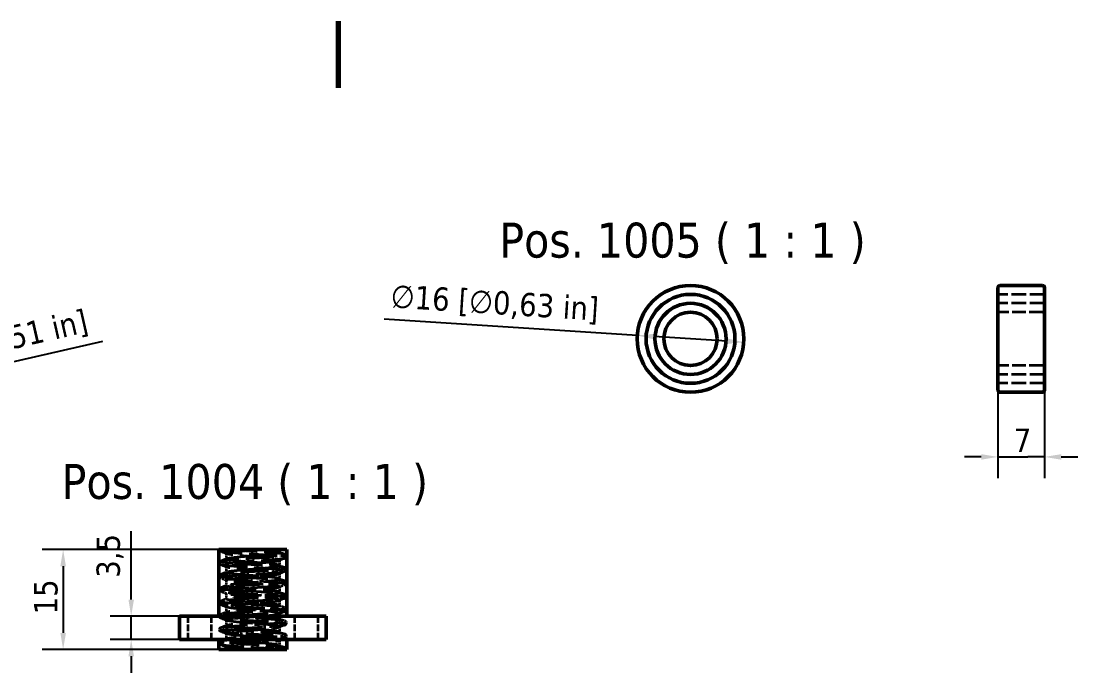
# Model space of a CAD drawing. Header units: millimetres. Extents: x 0 to 297, y 0 to 210.
# Drawn here: x 101 to 259.5, y 112.2 to 210 of the extents above; entities that cross this region are included whole.
import ezdxf

# ---------------------------------------------------------------- set-up
doc = ezdxf.new("R2010")
doc.units = ezdxf.units.MM
doc.linetypes.add('DASHED', pattern=[0.2068, 0.1655, -0.0413])
for name, color, linetype, lineweight in [('Border (ISO)', 7, 'Continuous', 70), ('Dimension (ISO)', 7, 'Continuous', 25), ('Hidden (ISO)', 7, 'DASHED', 35), ('Symbol (ISO)', 7, 'Continuous', 25), ('Visible (ISO)', 7, 'Continuous', 50)]:
    doc.layers.add(name, color=color, linetype=linetype, lineweight=lineweight)
doc.styles.add('Note Text (ISO)', font='tahoma.ttf')
doc.styles.add('Text Style42', font='tahoma.ttf')
doc.dimstyles.new('Default - Method 1b (ISO)', dxfattribs={"dimtxt": 3.5, "dimasz": 2.5, "dimexe": 3.175, "dimexo": 0, "dimgap": 0.762, "dimtad": 1, "dimtoh": 1, "dimrnd": 1e-08, "dimtxsty": 'Note Text (ISO)', "dimcen": 0.09, "dimdle": 10, "dimclrd": 256, "dimclre": 256, "dimclrt": 256, "dimazin": 2, "dimtfac": 1, "dimtmove": 0, "dimatfit": 3, "dimfxl": 0, "dimtolj": 1, "dimlwd": -1, "dimlwe": -1, "dimarcsym": 0})
doc.dimstyles.new('Default - mm [in] (ISO)', dxfattribs={"dimtxt": 3.5, "dimasz": 2.5, "dimexe": 3.175, "dimexo": 0, "dimgap": 0.762, "dimtad": 1, "dimdec": 3, "dimrnd": 1e-08, "dimtxsty": 'Note Text (ISO)', "dimcen": 0.09, "dimdle": 10, "dimclrd": 256, "dimclre": 256, "dimclrt": 256, "dimaunit": 1, "dimadec": 3, "dimazin": 2, "dimtfac": 1, "dimtmove": 0, "dimatfit": 3, "dimfxl": 0, "dimtolj": 1, "dimlwd": -1, "dimlwe": -1, "dimarcsym": 0})

# ---------------------------------------------------------------- blocks, each defined once
blk = doc.blocks.new('Borders Default Border')
at = {"layer": 'Border (ISO)', "flags": 128}
blk.add_lwpolyline([(148.5, 210), (148.5, 200)], dxfattribs=at)
blk = doc.blocks.new('*D8')
at = {"layer": 'Defpoints', "color": 0}
for p in [(72.4, 152.67), (58.75, 149.55)]:
    blk.add_point(p, dxfattribs=at)
at = {"layer": 'Dimension (ISO)'}
for p, q in [((72.4, 152.67), (113.19, 161.99)), ((61.19, 150.11), (69.96, 152.11))]:
    blk.add_line(p, q, dxfattribs=at)
for points in [[(69.87, 152.52), (70.06, 151.7), (72.4, 152.67)], [(61.1, 150.51), (61.28, 149.7), (58.75, 149.55)]]:
    blk.add_solid(points, dxfattribs=at)
at = {"layer": 'Dimension (ISO)', "insert": (77.41, 159.29), "char_height": 3.5, "attachment_point": 1, "rotation": 12.8725, "style": 'Note Text (ISO)'}
blk.add_mtext('\\A1;∅14 [∅0,551 in]', dxfattribs=at)
blk = doc.blocks.new('*D9')
at = {"layer": 'Defpoints', "color": 0}
for p in [(117.47, 120.73), (124.73, 120.73), (124.73, 117.23)]:
    blk.add_point(p, dxfattribs=at)
at = {"layer": 'Dimension (ISO)'}
for p, q in [((117.47, 123.23), (117.47, 133.49)), ((124.73, 120.73), (114.3, 120.73)), ((117.47, 117.23), (117.47, 120.73)), ((124.73, 117.23), (114.3, 117.23)), ((117.47, 114.73), (117.47, 112.23))]:
    blk.add_line(p, q, dxfattribs=at)
for points in [[(117.06, 123.23), (117.89, 123.23), (117.47, 120.73)], [(117.06, 114.73), (117.89, 114.73), (117.47, 117.23)]]:
    blk.add_solid(points, dxfattribs=at)
at = {"layer": 'Dimension (ISO)', "insert": (112.27, 126.5), "char_height": 3.5, "attachment_point": 1, "rotation": 90, "style": 'Note Text (ISO)'}
blk.add_mtext('\\A1;3,5', dxfattribs=at)
blk = doc.blocks.new('*D10')
at = {"layer": 'Defpoints', "color": 0}
for p in [(130.63, 130.73), (107.26, 115.73), (130.63, 115.73)]:
    blk.add_point(p, dxfattribs=at)
at = {"layer": 'Dimension (ISO)'}
for p, q in [((130.63, 130.73), (104.09, 130.73)), ((107.26, 128.23), (107.26, 118.23)), ((130.63, 115.73), (104.09, 115.73))]:
    blk.add_line(p, q, dxfattribs=at)
for points in [[(106.84, 128.23), (107.68, 128.23), (107.26, 130.73)], [(106.84, 118.23), (107.68, 118.23), (107.26, 115.73)]]:
    blk.add_solid(points, dxfattribs=at)
at = {"layer": 'Dimension (ISO)', "insert": (102.91, 121), "char_height": 3.5, "attachment_point": 1, "rotation": 90, "style": 'Note Text (ISO)'}
blk.add_mtext('\\A1;15', dxfattribs=at)
blk = doc.blocks.new('*D12')
at = {"layer": 'Defpoints', "color": 0}
for p in [(193.41, 162.85), (209.38, 161.83)]:
    blk.add_point(p, dxfattribs=at)
at = {"layer": 'Dimension (ISO)'}
for p, q in [((193.41, 162.85), (155.44, 165.27)), ((206.88, 161.99), (195.9, 162.69))]:
    blk.add_line(p, q, dxfattribs=at)
for points in [[(195.93, 163.1), (195.88, 162.27), (193.41, 162.85)], [(206.91, 162.4), (206.86, 161.57), (209.38, 161.83)]]:
    blk.add_solid(points, dxfattribs=at)
at = {"layer": 'Dimension (ISO)', "insert": (156.54, 170.55), "char_height": 3.5, "attachment_point": 1, "rotation": 356.352, "style": 'Note Text (ISO)'}
blk.add_mtext('\\A1;∅16 [∅0,63 in]', dxfattribs=at)
blk = doc.blocks.new('*D13')
at = {"layer": 'Defpoints', "color": 0}
for p in [(247.51, 154.64), (254.51, 154.64), (254.51, 144.63)]:
    blk.add_point(p, dxfattribs=at)
at = {"layer": 'Dimension (ISO)'}
for p, q in [((247.51, 154.64), (247.51, 141.45)), ((254.51, 154.64), (254.51, 141.45)), ((245.01, 144.63), (242.51, 144.63)), ((247.51, 144.63), (250.01, 144.63)), ((250.01, 144.63), (252.01, 144.63)), ((254.51, 144.63), (252.01, 144.63)), ((257.01, 144.63), (259.51, 144.63))]:
    blk.add_line(p, q, dxfattribs=at)
for points in [[(245.01, 145.04), (245.01, 144.21), (247.51, 144.63)], [(257.01, 145.04), (257.01, 144.21), (254.51, 144.63)]]:
    blk.add_solid(points, dxfattribs=at)
at = {"layer": 'Dimension (ISO)', "insert": (249.9, 148.89), "char_height": 3.5, "attachment_point": 1, "style": 'Note Text (ISO)'}
blk.add_mtext('\\A1;7', dxfattribs=at)

msp = doc.modelspace()

# ---------------------------------------------------------------- linework, layer by layer
at = {"layer": 'Hidden (ISO)', "ltscale": 13.326329}
for p, q in [((254.5088, 169.00346), (247.5088, 169.00346)), ((254.5088, 167.67013), (247.5088, 167.67013)), ((254.5088, 157.00346), (247.5088, 157.00346)), ((254.5088, 155.67013), (247.5088, 155.67013))]:
    msp.add_line(p, q, dxfattribs=at)
at = {"layer": 'Hidden (ISO)', "ltscale": 12.184064}
for p, q in [((254.2088, 166.3368), (247.8088, 166.3368)), ((254.2088, 158.3368), (247.8088, 158.3368))]:
    msp.add_line(p, q, dxfattribs=at)
at = {"layer": 'Hidden (ISO)', "ltscale": 0.408429}
for p, q in [((130.72611, 130.73386), (130.72611, 130.51927)), ((140.72611, 115.94845), (140.72611, 115.73386))]:
    msp.add_line(p, q, dxfattribs=at)
at = {"layer": 'Hidden (ISO)', "ltscale": 1.590335}
for p, q in [((131.72611, 130.15156), (131.72611, 129.31615)), ((139.72611, 129.15156), (139.72611, 128.31615)), ((131.72611, 128.15156), (131.72611, 127.31615)), ((139.72611, 127.15156), (139.72611, 126.31615)), ((131.72611, 126.15156), (131.72611, 125.31615)), ((131.72611, 124.15156), (131.72611, 123.31615)), ((139.72611, 125.15156), (139.72611, 124.31615)), ((131.72611, 122.15156), (131.72611, 121.31615)), ((139.72611, 123.15156), (139.72611, 122.31615)), ((139.72611, 121.15156), (139.72611, 120.31615)), ((131.72611, 120.15156), (131.72611, 119.31615)), ((139.72611, 119.15156), (139.72611, 118.31615)), ((131.72611, 118.15156), (131.72611, 117.31615)), ((139.72611, 117.15156), (139.72611, 116.31615))]:
    msp.add_line(p, q, dxfattribs=at)
at = {"layer": 'Hidden (ISO)', "ltscale": 0.795118}
for p, q in [((139.72611, 130.73386), (139.72611, 130.31615)), ((131.72611, 116.15156), (131.72611, 115.73386))]:
    msp.add_line(p, q, dxfattribs=at)
at = {"layer": 'Hidden (ISO)', "ltscale": 0.816958}
for p, q in [((130.72611, 128.94845), (130.72611, 128.51927)), ((140.72611, 129.94845), (140.72611, 129.51927)), ((130.72611, 126.94845), (130.72611, 126.51927)), ((140.72611, 127.94845), (140.72611, 127.51927)), ((140.72611, 125.94845), (140.72611, 125.51927)), ((130.72611, 124.94845), (130.72611, 124.51927)), ((140.72611, 123.94845), (140.72611, 123.51927)), ((130.72611, 122.94845), (130.72611, 122.51927)), ((130.72611, 120.94845), (130.72611, 120.51927)), ((140.72611, 121.94845), (140.72611, 121.51927)), ((130.72611, 118.94845), (130.72611, 118.51927)), ((140.72611, 119.94845), (140.72611, 119.51927)), ((140.72611, 117.94845), (140.72611, 117.51927)), ((130.72611, 116.94845), (130.72611, 116.51927))]:
    msp.add_line(p, q, dxfattribs=at)
at = {"layer": 'Hidden (ISO)', "ltscale": 6.091982}
for p, q in [((125.97611, 120.73386), (125.97611, 117.53386)), ((129.47611, 120.73386), (129.47611, 117.53386)), ((133.97611, 120.73386), (133.97611, 117.53386)), ((137.47611, 120.73386), (137.47611, 117.53386)), ((141.97611, 120.73386), (141.97611, 117.53386)), ((145.47611, 120.73386), (145.47611, 117.53386))]:
    msp.add_line(p, q, dxfattribs=at)
at = {"layer": 'Hidden (ISO)', "ltscale": 0.897033}
for centre, start, end in [((247.8088, 166.6368), 180, 270), ((254.2088, 166.6368), 270, 0), ((247.8088, 158.0368), 90, 180), ((254.2088, 158.0368), 0, 90), ((125.67611, 117.53386), 270, 0), ((129.77611, 117.53386), 180, 270), ((133.67611, 117.53386), 270, 0), ((137.77611, 117.53386), 180, 270), ((141.67611, 117.53386), 270, 0), ((145.77611, 117.53386), 180, 270)]:
    msp.add_arc(centre, 0.3, start, end, dxfattribs=at)
at = {"layer": 'Hidden (ISO)', "ltscale": 25.370356}
for points, weights, knots in [([(139.62846, 115.73386), (138.69349, 115.82722), (137.27119, 115.91927), (135.72611, 116.01927), (134.18102, 116.11927), (132.63594, 116.21927), (131.68102, 116.31927), (130.72611, 116.41927), (130.72611, 116.51927), (130.72611, 116.61927), (131.68102, 116.71927), (132.63594, 116.81927), (134.18102, 116.91927), (135.72611, 117.01927), (137.27119, 117.11927), (138.81628, 117.21927), (139.77119, 117.31927), (140.72611, 117.41927), (140.72611, 117.51927), (140.72611, 117.61927), (139.77119, 117.71927), (138.81628, 117.81927), (137.27119, 117.91927), (135.72611, 118.01927), (134.18102, 118.11927), (132.63594, 118.21927), (131.68102, 118.31927), (130.72611, 118.41927), (130.72611, 118.51927), (130.72611, 118.61927), (131.68102, 118.71927), (132.63594, 118.81927), (134.18102, 118.91927), (135.72611, 119.01927), (137.27119, 119.11927), (138.81628, 119.21927), (139.77119, 119.31927), (140.72611, 119.41927), (140.72611, 119.51927), (140.72611, 119.61927), (139.77119, 119.71927), (138.81628, 119.81927), (137.27119, 119.91927), (135.72611, 120.01927), (134.18102, 120.11927), (132.63594, 120.21927), (131.68102, 120.31927), (130.72611, 120.41927), (130.72611, 120.51927), (130.72611, 120.61927), (131.68102, 120.71927), (132.63594, 120.81927), (134.18102, 120.91927), (135.72611, 121.01927), (137.27119, 121.11927), (138.81628, 121.21927), (139.77119, 121.31927), (140.72611, 121.41927), (140.72611, 121.51927), (140.72611, 121.61927), (139.77119, 121.71927), (138.81628, 121.81927), (137.27119, 121.91927), (135.72611, 122.01927), (134.18102, 122.11927), (132.63594, 122.21927), (131.68102, 122.31927), (130.72611, 122.41927), (130.72611, 122.51927), (130.72611, 122.61927), (131.68102, 122.71927), (132.63594, 122.81927), (134.18102, 122.91927), (135.72611, 123.01927), (137.27119, 123.11927), (138.81628, 123.21927), (139.77119, 123.31927), (140.72611, 123.41927), (140.72611, 123.51927), (140.72611, 123.61927), (139.77119, 123.71927), (138.81628, 123.81927), (137.27119, 123.91927), (135.72611, 124.01927), (134.18102, 124.11927), (132.63594, 124.21927), (131.68102, 124.31927), (130.72611, 124.41927), (130.72611, 124.51927), (130.72611, 124.61927), (131.68102, 124.71927), (132.63594, 124.81927), (134.18102, 124.91927), (135.72611, 125.01927), (137.27119, 125.11927), (138.81628, 125.21927), (139.77119, 125.31927), (140.72611, 125.41927), (140.72611, 125.51927), (140.72611, 125.61927), (139.77119, 125.71927), (138.81628, 125.81927), (137.27119, 125.91927), (135.72611, 126.01927), (134.18102, 126.11927), (132.63594, 126.21927), (131.68102, 126.31927), (130.72611, 126.41927), (130.72611, 126.51927), (130.72611, 126.61927), (131.68102, 126.71927), (132.63594, 126.81927), (134.18102, 126.91927), (135.72611, 127.01927), (137.27119, 127.11927), (138.81628, 127.21927), (139.77119, 127.31927), (140.72611, 127.41927), (140.72611, 127.51927), (140.72611, 127.61927), (139.77119, 127.71927), (138.81628, 127.81927), (137.27119, 127.91927), (135.72611, 128.01927), (134.18102, 128.11927), (132.63594, 128.21927), (131.68102, 128.31927), (130.72611, 128.41927), (130.72611, 128.51927), (130.72611, 128.61927), (131.68102, 128.71927), (132.63594, 128.81927), (134.18102, 128.91927), (135.72611, 129.01927), (137.27119, 129.11927), (138.81628, 129.21927), (139.77119, 129.31927), (140.72611, 129.41927), (140.72611, 129.51927), (140.72611, 129.61927), (139.77119, 129.71927), (138.81628, 129.81927), (137.27119, 129.91927), (135.72611, 130.01927), (134.18102, 130.11927), (132.63594, 130.21927), (131.68102, 130.31927), (130.72611, 130.41927), (130.72611, 130.51927), (130.72611, 130.61927), (131.68102, 130.71927), (131.75019, 130.72651), (131.82375, 130.73386)], [0.993136343231, 0.954770114862, 1, 0.951056516295, 1, 0.951056516295, 1, 0.951056516295, 1, 0.951056516295, 1, 0.951056516295, 1, 0.951056516295, 1, 0.951056516295, 1, 0.951056516295, 1, 0.951056516295, 1, 0.951056516295, 1, 0.951056516295, 1, 0.951056516295, 1, 0.951056516295, 1, 0.951056516295, 1, 0.951056516295, 1, 0.951056516295, 1, 0.951056516295, 1, 0.951056516295, 1, 0.951056516295, 1, 0.951056516295, 1, 0.951056516295, 1, 0.951056516295, 1, 0.951056516295, 1, 0.951056516295, 1, 0.951056516295, 1, 0.951056516295, 1, 0.951056516295, 1, 0.951056516295, 1, 0.951056516295, 1, 0.951056516295, 1, 0.951056516295, 1, 0.951056516295, 1, 0.951056516295, 1, 0.951056516295, 1, 0.951056516295, 1, 0.951056516295, 1, 0.951056516295, 1, 0.951056516295, 1, 0.951056516295, 1, 0.951056516295, 1, 0.951056516295, 1, 0.951056516295, 1, 0.951056516295, 1, 0.951056516295, 1, 0.951056516295, 1, 0.951056516295, 1, 0.951056516295, 1, 0.951056516295, 1, 0.951056516295, 1, 0.951056516295, 1, 0.951056516295, 1, 0.951056516295, 1, 0.951056516295, 1, 0.951056516295, 1, 0.951056516295, 1, 0.951056516295, 1, 0.951056516295, 1, 0.951056516295, 1, 0.951056516295, 1, 0.951056516295, 1, 0.951056516295, 1, 0.951056516295, 1, 0.951056516295, 1, 0.951056516295, 1, 0.951056516295, 1, 0.951056516295, 1, 0.951056516295, 1, 0.951056516295, 1, 0.951056516295, 1, 0.951056516295, 1, 0.951056516295, 1, 0.951056516295, 1, 0.951056516295, 1, 0.951056516295, 1, 0.996286401433, 0.993136343231], [0.1230652804, 0.1230652804, 0.1230652804, 0.1333333333, 0.1333333333, 0.1444444444, 0.1444444444, 0.1555555556, 0.1555555556, 0.1666666667, 0.1666666667, 0.1777777778, 0.1777777778, 0.1888888889, 0.1888888889, 0.2, 0.2, 0.2111111111, 0.2111111111, 0.2222222222, 0.2222222222, 0.2333333333, 0.2333333333, 0.2444444444, 0.2444444444, 0.2555555556, 0.2555555556, 0.2666666667, 0.2666666667, 0.2777777778, 0.2777777778, 0.2888888889, 0.2888888889, 0.3, 0.3, 0.3111111111, 0.3111111111, 0.3222222222, 0.3222222222, 0.3333333333, 0.3333333333, 0.3444444444, 0.3444444444, 0.3555555556, 0.3555555556, 0.3666666667, 0.3666666667, 0.3777777778, 0.3777777778, 0.3888888889, 0.3888888889, 0.4, 0.4, 0.4111111111, 0.4111111111, 0.4222222222, 0.4222222222, 0.4333333333, 0.4333333333, 0.4444444444, 0.4444444444, 0.4555555556, 0.4555555556, 0.4666666667, 0.4666666667, 0.4777777778, 0.4777777778, 0.4888888889, 0.4888888889, 0.5, 0.5, 0.5111111111, 0.5111111111, 0.5222222222, 0.5222222222, 0.5333333333, 0.5333333333, 0.5444444444, 0.5444444444, 0.5555555556, 0.5555555556, 0.5666666667, 0.5666666667, 0.5777777778, 0.5777777778, 0.5888888889, 0.5888888889, 0.6, 0.6, 0.6111111111, 0.6111111111, 0.6222222222, 0.6222222222, 0.6333333333, 0.6333333333, 0.6444444444, 0.6444444444, 0.6555555556, 0.6555555556, 0.6666666667, 0.6666666667, 0.6777777778, 0.6777777778, 0.6888888889, 0.6888888889, 0.7, 0.7, 0.7111111111, 0.7111111111, 0.7222222222, 0.7222222222, 0.7333333333, 0.7333333333, 0.7444444444, 0.7444444444, 0.7555555556, 0.7555555556, 0.7666666667, 0.7666666667, 0.7777777778, 0.7777777778, 0.7888888889, 0.7888888889, 0.8, 0.8, 0.8111111111, 0.8111111111, 0.8222222222, 0.8222222222, 0.8333333333, 0.8333333333, 0.8444444444, 0.8444444444, 0.8555555556, 0.8555555556, 0.8666666667, 0.8666666667, 0.8777777778, 0.8777777778, 0.8888888889, 0.8888888889, 0.9, 0.9, 0.9111111111, 0.9111111111, 0.9222222222, 0.9222222222, 0.9333333333, 0.9333333333, 0.9444444444, 0.9444444444, 0.9555555556, 0.9555555556, 0.9563986138, 0.9563986138, 0.9563986138]), ([(139.62846, 115.73386), (139.70203, 115.7412), (139.77119, 115.74845), (140.72611, 115.84845), (140.72611, 115.94845), (140.72611, 116.04845), (139.77119, 116.14845), (138.81628, 116.24845), (137.27119, 116.34845), (135.72611, 116.44845), (134.18102, 116.54845), (132.63594, 116.64845), (131.68102, 116.74845), (130.72611, 116.84845), (130.72611, 116.94845), (130.72611, 117.04845), (131.68102, 117.14845), (132.63594, 117.24845), (134.18102, 117.34845), (135.72611, 117.44845), (137.27119, 117.54845), (138.81628, 117.64845), (139.77119, 117.74845), (140.72611, 117.84845), (140.72611, 117.94845), (140.72611, 118.04845), (139.77119, 118.14845), (138.81628, 118.24845), (137.27119, 118.34845), (135.72611, 118.44845), (134.18102, 118.54845), (132.63594, 118.64845), (131.68102, 118.74845), (130.72611, 118.84845), (130.72611, 118.94845), (130.72611, 119.04845), (131.68102, 119.14845), (132.63594, 119.24845), (134.18102, 119.34845), (135.72611, 119.44845), (137.27119, 119.54845), (138.81628, 119.64845), (139.77119, 119.74845), (140.72611, 119.84845), (140.72611, 119.94845), (140.72611, 120.04845), (139.77119, 120.14845), (138.81628, 120.24845), (137.27119, 120.34845), (135.72611, 120.44845), (134.18102, 120.54845), (132.63594, 120.64845), (131.68102, 120.74845), (130.72611, 120.84845), (130.72611, 120.94845), (130.72611, 121.04845), (131.68102, 121.14845), (132.63594, 121.24845), (134.18102, 121.34845), (135.72611, 121.44845), (137.27119, 121.54845), (138.81628, 121.64845), (139.77119, 121.74845), (140.72611, 121.84845), (140.72611, 121.94845), (140.72611, 122.04845), (139.77119, 122.14845), (138.81628, 122.24845), (137.27119, 122.34845), (135.72611, 122.44845), (134.18102, 122.54845), (132.63594, 122.64845), (131.68102, 122.74845), (130.72611, 122.84845), (130.72611, 122.94845), (130.72611, 123.04845), (131.68102, 123.14845), (132.63594, 123.24845), (134.18102, 123.34845), (135.72611, 123.44845), (137.27119, 123.54845), (138.81628, 123.64845), (139.77119, 123.74845), (140.72611, 123.84845), (140.72611, 123.94845), (140.72611, 124.04845), (139.77119, 124.14845), (138.81628, 124.24845), (137.27119, 124.34845), (135.72611, 124.44845), (134.18102, 124.54845), (132.63594, 124.64845), (131.68102, 124.74845), (130.72611, 124.84845), (130.72611, 124.94845), (130.72611, 125.04845), (131.68102, 125.14845), (132.63594, 125.24845), (134.18102, 125.34845), (135.72611, 125.44845), (137.27119, 125.54845), (138.81628, 125.64845), (139.77119, 125.74845), (140.72611, 125.84845), (140.72611, 125.94845), (140.72611, 126.04845), (139.77119, 126.14845), (138.81628, 126.24845), (137.27119, 126.34845), (135.72611, 126.44845), (134.18102, 126.54845), (132.63594, 126.64845), (131.68102, 126.74845), (130.72611, 126.84845), (130.72611, 126.94845), (130.72611, 127.04845), (131.68102, 127.14845), (132.63594, 127.24845), (134.18102, 127.34845), (135.72611, 127.44845), (137.27119, 127.54845), (138.81628, 127.64845), (139.77119, 127.74845), (140.72611, 127.84845), (140.72611, 127.94845), (140.72611, 128.04845), (139.77119, 128.14845), (138.81628, 128.24845), (137.27119, 128.34845), (135.72611, 128.44845), (134.18102, 128.54845), (132.63594, 128.64845), (131.68102, 128.74845), (130.72611, 128.84845), (130.72611, 128.94845), (130.72611, 129.04845), (131.68102, 129.14845), (132.63594, 129.24845), (134.18102, 129.34845), (135.72611, 129.44845), (137.27119, 129.54845), (138.81628, 129.64845), (139.77119, 129.74845), (140.72611, 129.84845), (140.72611, 129.94845), (140.72611, 130.04845), (139.77119, 130.14845), (138.81628, 130.24845), (137.27119, 130.34845), (135.72611, 130.44845), (134.18102, 130.54845), (132.75872, 130.6405), (131.82375, 130.73386)], [0.993136343231, 0.996286401433, 1, 0.951056516295, 1, 0.951056516295, 1, 0.951056516295, 1, 0.951056516295, 1, 0.951056516295, 1, 0.951056516295, 1, 0.951056516295, 1, 0.951056516295, 1, 0.951056516295, 1, 0.951056516295, 1, 0.951056516295, 1, 0.951056516295, 1, 0.951056516295, 1, 0.951056516295, 1, 0.951056516295, 1, 0.951056516295, 1, 0.951056516295, 1, 0.951056516295, 1, 0.951056516295, 1, 0.951056516295, 1, 0.951056516295, 1, 0.951056516295, 1, 0.951056516295, 1, 0.951056516295, 1, 0.951056516295, 1, 0.951056516295, 1, 0.951056516295, 1, 0.951056516295, 1, 0.951056516295, 1, 0.951056516295, 1, 0.951056516295, 1, 0.951056516295, 1, 0.951056516295, 1, 0.951056516295, 1, 0.951056516295, 1, 0.951056516295, 1, 0.951056516295, 1, 0.951056516295, 1, 0.951056516295, 1, 0.951056516295, 1, 0.951056516295, 1, 0.951056516295, 1, 0.951056516295, 1, 0.951056516295, 1, 0.951056516295, 1, 0.951056516295, 1, 0.951056516295, 1, 0.951056516295, 1, 0.951056516295, 1, 0.951056516295, 1, 0.951056516295, 1, 0.951056516295, 1, 0.951056516295, 1, 0.951056516295, 1, 0.951056516295, 1, 0.951056516295, 1, 0.951056516295, 1, 0.951056516295, 1, 0.951056516295, 1, 0.951056516295, 1, 0.951056516295, 1, 0.951056516295, 1, 0.951056516295, 1, 0.951056516295, 1, 0.951056516295, 1, 0.951056516295, 1, 0.951056516295, 1, 0.951056516295, 1, 0.951056516295, 1, 0.951056516295, 1, 0.951056516295, 1, 0.951056516295, 1, 0.951056516295, 1, 0.951056516295, 1, 0.954770114862, 0.993136343231], [0.0991569418, 0.0991569418, 0.0991569418, 0.1, 0.1, 0.1111111111, 0.1111111111, 0.1222222222, 0.1222222222, 0.1333333333, 0.1333333333, 0.1444444444, 0.1444444444, 0.1555555556, 0.1555555556, 0.1666666667, 0.1666666667, 0.1777777778, 0.1777777778, 0.1888888889, 0.1888888889, 0.2, 0.2, 0.2111111111, 0.2111111111, 0.2222222222, 0.2222222222, 0.2333333333, 0.2333333333, 0.2444444444, 0.2444444444, 0.2555555556, 0.2555555556, 0.2666666667, 0.2666666667, 0.2777777778, 0.2777777778, 0.2888888889, 0.2888888889, 0.3, 0.3, 0.3111111111, 0.3111111111, 0.3222222222, 0.3222222222, 0.3333333333, 0.3333333333, 0.3444444444, 0.3444444444, 0.3555555556, 0.3555555556, 0.3666666667, 0.3666666667, 0.3777777778, 0.3777777778, 0.3888888889, 0.3888888889, 0.4, 0.4, 0.4111111111, 0.4111111111, 0.4222222222, 0.4222222222, 0.4333333333, 0.4333333333, 0.4444444444, 0.4444444444, 0.4555555556, 0.4555555556, 0.4666666667, 0.4666666667, 0.4777777778, 0.4777777778, 0.4888888889, 0.4888888889, 0.5, 0.5, 0.5111111111, 0.5111111111, 0.5222222222, 0.5222222222, 0.5333333333, 0.5333333333, 0.5444444444, 0.5444444444, 0.5555555556, 0.5555555556, 0.5666666667, 0.5666666667, 0.5777777778, 0.5777777778, 0.5888888889, 0.5888888889, 0.6, 0.6, 0.6111111111, 0.6111111111, 0.6222222222, 0.6222222222, 0.6333333333, 0.6333333333, 0.6444444444, 0.6444444444, 0.6555555556, 0.6555555556, 0.6666666667, 0.6666666667, 0.6777777778, 0.6777777778, 0.6888888889, 0.6888888889, 0.7, 0.7, 0.7111111111, 0.7111111111, 0.7222222222, 0.7222222222, 0.7333333333, 0.7333333333, 0.7444444444, 0.7444444444, 0.7555555556, 0.7555555556, 0.7666666667, 0.7666666667, 0.7777777778, 0.7777777778, 0.7888888889, 0.7888888889, 0.8, 0.8, 0.8111111111, 0.8111111111, 0.8222222222, 0.8222222222, 0.8333333333, 0.8333333333, 0.8444444444, 0.8444444444, 0.8555555556, 0.8555555556, 0.8666666667, 0.8666666667, 0.8777777778, 0.8777777778, 0.8888888889, 0.8888888889, 0.9, 0.9, 0.9111111111, 0.9111111111, 0.9222222222, 0.9222222222, 0.9324902751, 0.9324902751, 0.9324902751])]:
    msp.add_rational_spline(points, weights, degree=2, knots=knots, dxfattribs=at)
at = {"layer": 'Hidden (ISO)', "ltscale": 2.070197}
for points in [[(131.81867, 130.08342), (131.47942, 130.21112), (131.13993, 130.3382), (130.80033, 130.46495)], [(139.63354, 130.38429), (139.97279, 130.2566), (140.31228, 130.12952), (140.65188, 130.00277)], [(130.80033, 129.00277), (131.13993, 129.12952), (131.47942, 129.2566), (131.81867, 129.38429)], [(131.81867, 128.08342), (131.47942, 128.21112), (131.13993, 128.3382), (130.80033, 128.46495)], [(140.65188, 129.46495), (140.31228, 129.3382), (139.97279, 129.21112), (139.63354, 129.08342)], [(130.80033, 127.00277), (131.13993, 127.12952), (131.47942, 127.2566), (131.81867, 127.38429)], [(139.63354, 128.38429), (139.97279, 128.2566), (140.31228, 128.12952), (140.65188, 128.00277)], [(140.65188, 127.46495), (140.31228, 127.3382), (139.97279, 127.21112), (139.63354, 127.08342)], [(131.81867, 126.08342), (131.47942, 126.21112), (131.13993, 126.3382), (130.80033, 126.46495)], [(130.80033, 125.00277), (131.13993, 125.12952), (131.47942, 125.2566), (131.81867, 125.38429)], [(139.63354, 126.38429), (139.97279, 126.2566), (140.31228, 126.12952), (140.65188, 126.00277)], [(140.65188, 125.46495), (140.31228, 125.3382), (139.97279, 125.21112), (139.63354, 125.08342)], [(131.81867, 124.08342), (131.47942, 124.21112), (131.13993, 124.3382), (130.80033, 124.46495)], [(139.63354, 124.38429), (139.97279, 124.2566), (140.31228, 124.12952), (140.65188, 124.00277)], [(130.80033, 123.00277), (131.13993, 123.12952), (131.47942, 123.2566), (131.81867, 123.38429)], [(131.81867, 122.08342), (131.47942, 122.21112), (131.13993, 122.3382), (130.80033, 122.46495)], [(140.65188, 123.46495), (140.31228, 123.3382), (139.97279, 123.21112), (139.63354, 123.08342)], [(139.63354, 122.38429), (139.97279, 122.2566), (140.31228, 122.12952), (140.65188, 122.00277)], [(130.80033, 121.00277), (131.13993, 121.12952), (131.47942, 121.2566), (131.81867, 121.38429)], [(140.65188, 121.46495), (140.31228, 121.3382), (139.97279, 121.21112), (139.63354, 121.08342)], [(131.81867, 120.08342), (131.47942, 120.21112), (131.13993, 120.3382), (130.80033, 120.46495)], [(130.80033, 119.00277), (131.13993, 119.12952), (131.47942, 119.2566), (131.81867, 119.38429)], [(139.63354, 120.38429), (139.97279, 120.2566), (140.31228, 120.12952), (140.65188, 120.00277)], [(140.65188, 119.46495), (140.31228, 119.3382), (139.97279, 119.21112), (139.63354, 119.08342)], [(131.81867, 118.08342), (131.47942, 118.21112), (131.13993, 118.3382), (130.80033, 118.46495)], [(130.80033, 117.00277), (131.13993, 117.12952), (131.47942, 117.2566), (131.81867, 117.38429)], [(139.63354, 118.38429), (139.97279, 118.2566), (140.31228, 118.12952), (140.65188, 118.00277)], [(140.65188, 117.46495), (140.31228, 117.3382), (139.97279, 117.21112), (139.63354, 117.08342)], [(131.81867, 116.08342), (131.47942, 116.21112), (131.13993, 116.3382), (130.80033, 116.46495)], [(139.63354, 116.38429), (139.97279, 116.2566), (140.31228, 116.12952), (140.65188, 116.00277)]]:
    msp.add_open_spline(points, degree=3, dxfattribs=at)
at = {"layer": 'Hidden (ISO)', "ltscale": 25.399149}
for points, weights, knots in [([(134.70889, 115.73386), (134.59855, 115.74279), (134.49004, 115.75156), (133.25397, 115.85156), (132.49004, 115.95156), (131.72611, 116.05156), (131.72611, 116.15156), (131.72611, 116.25156), (132.49004, 116.35156), (133.25397, 116.45156), (134.49004, 116.55156), (135.72611, 116.65156), (136.96217, 116.75156), (138.19824, 116.85156), (138.96217, 116.95156), (139.72611, 117.05156), (139.72611, 117.15156), (139.72611, 117.25156), (138.96217, 117.35156), (138.19824, 117.45156), (136.96217, 117.55156), (135.72611, 117.65156), (134.49004, 117.75156), (133.25397, 117.85156), (132.49004, 117.95156), (131.72611, 118.05156), (131.72611, 118.15156), (131.72611, 118.25156), (132.49004, 118.35156), (133.25397, 118.45156), (134.49004, 118.55156), (135.72611, 118.65156), (136.96217, 118.75156), (138.19824, 118.85156), (138.96217, 118.95156), (139.72611, 119.05156), (139.72611, 119.15156), (139.72611, 119.25156), (138.96217, 119.35156), (138.19824, 119.45156), (136.96217, 119.55156), (135.72611, 119.65156), (134.49004, 119.75156), (133.25397, 119.85156), (132.49004, 119.95156), (131.72611, 120.05156), (131.72611, 120.15156), (131.72611, 120.25156), (132.49004, 120.35156), (133.25397, 120.45156), (134.49004, 120.55156), (135.72611, 120.65156), (136.96217, 120.75156), (138.19824, 120.85156), (138.96217, 120.95156), (139.72611, 121.05156), (139.72611, 121.15156), (139.72611, 121.25156), (138.96217, 121.35156), (138.19824, 121.45156), (136.96217, 121.55156), (135.72611, 121.65156), (134.49004, 121.75156), (133.25397, 121.85156), (132.49004, 121.95156), (131.72611, 122.05156), (131.72611, 122.15156), (131.72611, 122.25156), (132.49004, 122.35156), (133.25397, 122.45156), (134.49004, 122.55156), (135.72611, 122.65156), (136.96217, 122.75156), (138.19824, 122.85156), (138.96217, 122.95156), (139.72611, 123.05156), (139.72611, 123.15156), (139.72611, 123.25156), (138.96217, 123.35156), (138.19824, 123.45156), (136.96217, 123.55156), (135.72611, 123.65156), (134.49004, 123.75156), (133.25397, 123.85156), (132.49004, 123.95156), (131.72611, 124.05156), (131.72611, 124.15156), (131.72611, 124.25156), (132.49004, 124.35156), (133.25397, 124.45156), (134.49004, 124.55156), (135.72611, 124.65156), (136.96217, 124.75156), (138.19824, 124.85156), (138.96217, 124.95156), (139.72611, 125.05156), (139.72611, 125.15156), (139.72611, 125.25156), (138.96217, 125.35156), (138.19824, 125.45156), (136.96217, 125.55156), (135.72611, 125.65156), (134.49004, 125.75156), (133.25397, 125.85156), (132.49004, 125.95156), (131.72611, 126.05156), (131.72611, 126.15156), (131.72611, 126.25156), (132.49004, 126.35156), (133.25397, 126.45156), (134.49004, 126.55156), (135.72611, 126.65156), (136.96217, 126.75156), (138.19824, 126.85156), (138.96217, 126.95156), (139.72611, 127.05156), (139.72611, 127.15156), (139.72611, 127.25156), (138.96217, 127.35156), (138.19824, 127.45156), (136.96217, 127.55156), (135.72611, 127.65156), (134.49004, 127.75156), (133.25397, 127.85156), (132.49004, 127.95156), (131.72611, 128.05156), (131.72611, 128.15156), (131.72611, 128.25156), (132.49004, 128.35156), (133.25397, 128.45156), (134.49004, 128.55156), (135.72611, 128.65156), (136.96217, 128.75156), (138.19824, 128.85156), (138.96217, 128.95156), (139.72611, 129.05156), (139.72611, 129.15156), (139.72611, 129.25156), (138.96217, 129.35156), (138.19824, 129.45156), (136.96217, 129.55156), (135.72611, 129.65156), (134.49004, 129.75156), (133.25397, 129.85156), (132.49004, 129.95156), (131.72611, 130.05156), (131.72611, 130.15156), (131.72611, 130.25156), (132.49004, 130.35156), (133.25397, 130.45156), (134.49004, 130.55156), (135.60724, 130.64195), (136.74332, 130.73386)], [0.991831785331, 0.995502634446, 1, 0.951056516295, 1, 0.951056516295, 1, 0.951056516295, 1, 0.951056516295, 1, 0.951056516295, 1, 0.951056516295, 1, 0.951056516295, 1, 0.951056516295, 1, 0.951056516295, 1, 0.951056516295, 1, 0.951056516295, 1, 0.951056516295, 1, 0.951056516295, 1, 0.951056516295, 1, 0.951056516295, 1, 0.951056516295, 1, 0.951056516295, 1, 0.951056516295, 1, 0.951056516295, 1, 0.951056516295, 1, 0.951056516295, 1, 0.951056516295, 1, 0.951056516295, 1, 0.951056516295, 1, 0.951056516295, 1, 0.951056516295, 1, 0.951056516295, 1, 0.951056516295, 1, 0.951056516295, 1, 0.951056516295, 1, 0.951056516295, 1, 0.951056516295, 1, 0.951056516295, 1, 0.951056516295, 1, 0.951056516295, 1, 0.951056516295, 1, 0.951056516295, 1, 0.951056516295, 1, 0.951056516295, 1, 0.951056516295, 1, 0.951056516295, 1, 0.951056516295, 1, 0.951056516295, 1, 0.951056516295, 1, 0.951056516295, 1, 0.951056516295, 1, 0.951056516295, 1, 0.951056516295, 1, 0.951056516295, 1, 0.951056516295, 1, 0.951056516295, 1, 0.951056516295, 1, 0.951056516295, 1, 0.951056516295, 1, 0.951056516295, 1, 0.951056516295, 1, 0.951056516295, 1, 0.951056516295, 1, 0.951056516295, 1, 0.951056516295, 1, 0.951056516295, 1, 0.951056516295, 1, 0.951056516295, 1, 0.951056516295, 1, 0.951056516295, 1, 0.951056516295, 1, 0.951056516295, 1, 0.951056516295, 1, 0.951056516295, 1, 0.951056516295, 1, 0.951056516295, 1, 0.951056516295, 1, 0.951056516295, 1, 0.951056516295, 1, 0.955553881849, 0.991831785331], [0.1434234561, 0.1434234561, 0.1434234561, 0.1444444444, 0.1444444444, 0.1555555556, 0.1555555556, 0.1666666667, 0.1666666667, 0.1777777778, 0.1777777778, 0.1888888889, 0.1888888889, 0.2, 0.2, 0.2111111111, 0.2111111111, 0.2222222222, 0.2222222222, 0.2333333333, 0.2333333333, 0.2444444444, 0.2444444444, 0.2555555556, 0.2555555556, 0.2666666667, 0.2666666667, 0.2777777778, 0.2777777778, 0.2888888889, 0.2888888889, 0.3, 0.3, 0.3111111111, 0.3111111111, 0.3222222222, 0.3222222222, 0.3333333333, 0.3333333333, 0.3444444444, 0.3444444444, 0.3555555556, 0.3555555556, 0.3666666667, 0.3666666667, 0.3777777778, 0.3777777778, 0.3888888889, 0.3888888889, 0.4, 0.4, 0.4111111111, 0.4111111111, 0.4222222222, 0.4222222222, 0.4333333333, 0.4333333333, 0.4444444444, 0.4444444444, 0.4555555556, 0.4555555556, 0.4666666667, 0.4666666667, 0.4777777778, 0.4777777778, 0.4888888889, 0.4888888889, 0.5, 0.5, 0.5111111111, 0.5111111111, 0.5222222222, 0.5222222222, 0.5333333333, 0.5333333333, 0.5444444444, 0.5444444444, 0.5555555556, 0.5555555556, 0.5666666667, 0.5666666667, 0.5777777778, 0.5777777778, 0.5888888889, 0.5888888889, 0.6, 0.6, 0.6111111111, 0.6111111111, 0.6222222222, 0.6222222222, 0.6333333333, 0.6333333333, 0.6444444444, 0.6444444444, 0.6555555556, 0.6555555556, 0.6666666667, 0.6666666667, 0.6777777778, 0.6777777778, 0.6888888889, 0.6888888889, 0.7, 0.7, 0.7111111111, 0.7111111111, 0.7222222222, 0.7222222222, 0.7333333333, 0.7333333333, 0.7444444444, 0.7444444444, 0.7555555556, 0.7555555556, 0.7666666667, 0.7666666667, 0.7777777778, 0.7777777778, 0.7888888889, 0.7888888889, 0.8, 0.8, 0.8111111111, 0.8111111111, 0.8222222222, 0.8222222222, 0.8333333333, 0.8333333333, 0.8444444444, 0.8444444444, 0.8555555556, 0.8555555556, 0.8666666667, 0.8666666667, 0.8777777778, 0.8777777778, 0.8888888889, 0.8888888889, 0.9, 0.9, 0.9111111111, 0.9111111111, 0.9222222222, 0.9222222222, 0.9333333333, 0.9333333333, 0.9444444444, 0.9444444444, 0.9555555556, 0.9555555556, 0.9666666667, 0.9666666667, 0.9767567894, 0.9767567894, 0.9767567894]), ([(134.70889, 115.73386), (135.84497, 115.82577), (136.96217, 115.91615), (138.19824, 116.01615), (138.96217, 116.11615), (139.72611, 116.21615), (139.72611, 116.31615), (139.72611, 116.41615), (138.96217, 116.51615), (138.19824, 116.61615), (136.96217, 116.71615), (135.72611, 116.81615), (134.49004, 116.91615), (133.25397, 117.01615), (132.49004, 117.11615), (131.72611, 117.21615), (131.72611, 117.31615), (131.72611, 117.41615), (132.49004, 117.51615), (133.25397, 117.61615), (134.49004, 117.71615), (135.72611, 117.81615), (136.96217, 117.91615), (138.19824, 118.01615), (138.96217, 118.11615), (139.72611, 118.21615), (139.72611, 118.31615), (139.72611, 118.41615), (138.96217, 118.51615), (138.19824, 118.61615), (136.96217, 118.71615), (135.72611, 118.81615), (134.49004, 118.91615), (133.25397, 119.01615), (132.49004, 119.11615), (131.72611, 119.21615), (131.72611, 119.31615), (131.72611, 119.41615), (132.49004, 119.51615), (133.25397, 119.61615), (134.49004, 119.71615), (135.72611, 119.81615), (136.96217, 119.91615), (138.19824, 120.01615), (138.96217, 120.11615), (139.72611, 120.21615), (139.72611, 120.31615), (139.72611, 120.41615), (138.96217, 120.51615), (138.19824, 120.61615), (136.96217, 120.71615), (135.72611, 120.81615), (134.49004, 120.91615), (133.25397, 121.01615), (132.49004, 121.11615), (131.72611, 121.21615), (131.72611, 121.31615), (131.72611, 121.41615), (132.49004, 121.51615), (133.25397, 121.61615), (134.49004, 121.71615), (135.72611, 121.81615), (136.96217, 121.91615), (138.19824, 122.01615), (138.96217, 122.11615), (139.72611, 122.21615), (139.72611, 122.31615), (139.72611, 122.41615), (138.96217, 122.51615), (138.19824, 122.61615), (136.96217, 122.71615), (135.72611, 122.81615), (134.49004, 122.91615), (133.25397, 123.01615), (132.49004, 123.11615), (131.72611, 123.21615), (131.72611, 123.31615), (131.72611, 123.41615), (132.49004, 123.51615), (133.25397, 123.61615), (134.49004, 123.71615), (135.72611, 123.81615), (136.96217, 123.91615), (138.19824, 124.01615), (138.96217, 124.11615), (139.72611, 124.21615), (139.72611, 124.31615), (139.72611, 124.41615), (138.96217, 124.51615), (138.19824, 124.61615), (136.96217, 124.71615), (135.72611, 124.81615), (134.49004, 124.91615), (133.25397, 125.01615), (132.49004, 125.11615), (131.72611, 125.21615), (131.72611, 125.31615), (131.72611, 125.41615), (132.49004, 125.51615), (133.25397, 125.61615), (134.49004, 125.71615), (135.72611, 125.81615), (136.96217, 125.91615), (138.19824, 126.01615), (138.96217, 126.11615), (139.72611, 126.21615), (139.72611, 126.31615), (139.72611, 126.41615), (138.96217, 126.51615), (138.19824, 126.61615), (136.96217, 126.71615), (135.72611, 126.81615), (134.49004, 126.91615), (133.25397, 127.01615), (132.49004, 127.11615), (131.72611, 127.21615), (131.72611, 127.31615), (131.72611, 127.41615), (132.49004, 127.51615), (133.25397, 127.61615), (134.49004, 127.71615), (135.72611, 127.81615), (136.96217, 127.91615), (138.19824, 128.01615), (138.96217, 128.11615), (139.72611, 128.21615), (139.72611, 128.31615), (139.72611, 128.41615), (138.96217, 128.51615), (138.19824, 128.61615), (136.96217, 128.71615), (135.72611, 128.81615), (134.49004, 128.91615), (133.25397, 129.01615), (132.49004, 129.11615), (131.72611, 129.21615), (131.72611, 129.31615), (131.72611, 129.41615), (132.49004, 129.51615), (133.25397, 129.61615), (134.49004, 129.71615), (135.72611, 129.81615), (136.96217, 129.91615), (138.19824, 130.01615), (138.96217, 130.11615), (139.72611, 130.21615), (139.72611, 130.31615), (139.72611, 130.41615), (138.96217, 130.51615), (138.19824, 130.61615), (136.96217, 130.71615), (136.85366, 130.72493), (136.74332, 130.73386)], [0.991831785331, 0.955553881849, 1, 0.951056516295, 1, 0.951056516295, 1, 0.951056516295, 1, 0.951056516295, 1, 0.951056516295, 1, 0.951056516295, 1, 0.951056516295, 1, 0.951056516295, 1, 0.951056516295, 1, 0.951056516295, 1, 0.951056516295, 1, 0.951056516295, 1, 0.951056516295, 1, 0.951056516295, 1, 0.951056516295, 1, 0.951056516295, 1, 0.951056516295, 1, 0.951056516295, 1, 0.951056516295, 1, 0.951056516295, 1, 0.951056516295, 1, 0.951056516295, 1, 0.951056516295, 1, 0.951056516295, 1, 0.951056516295, 1, 0.951056516295, 1, 0.951056516295, 1, 0.951056516295, 1, 0.951056516295, 1, 0.951056516295, 1, 0.951056516295, 1, 0.951056516295, 1, 0.951056516295, 1, 0.951056516295, 1, 0.951056516295, 1, 0.951056516295, 1, 0.951056516295, 1, 0.951056516295, 1, 0.951056516295, 1, 0.951056516295, 1, 0.951056516295, 1, 0.951056516295, 1, 0.951056516295, 1, 0.951056516295, 1, 0.951056516295, 1, 0.951056516295, 1, 0.951056516295, 1, 0.951056516295, 1, 0.951056516295, 1, 0.951056516295, 1, 0.951056516295, 1, 0.951056516295, 1, 0.951056516295, 1, 0.951056516295, 1, 0.951056516295, 1, 0.951056516295, 1, 0.951056516295, 1, 0.951056516295, 1, 0.951056516295, 1, 0.951056516295, 1, 0.951056516295, 1, 0.951056516295, 1, 0.951056516295, 1, 0.951056516295, 1, 0.951056516295, 1, 0.951056516295, 1, 0.951056516295, 1, 0.951056516295, 1, 0.951056516295, 1, 0.951056516295, 1, 0.951056516295, 1, 0.951056516295, 1, 0.951056516295, 1, 0.951056516295, 1, 0.995502634446, 0.991831785331], [0.0787987662, 0.0787987662, 0.0787987662, 0.0888888889, 0.0888888889, 0.1, 0.1, 0.1111111111, 0.1111111111, 0.1222222222, 0.1222222222, 0.1333333333, 0.1333333333, 0.1444444444, 0.1444444444, 0.1555555556, 0.1555555556, 0.1666666667, 0.1666666667, 0.1777777778, 0.1777777778, 0.1888888889, 0.1888888889, 0.2, 0.2, 0.2111111111, 0.2111111111, 0.2222222222, 0.2222222222, 0.2333333333, 0.2333333333, 0.2444444444, 0.2444444444, 0.2555555556, 0.2555555556, 0.2666666667, 0.2666666667, 0.2777777778, 0.2777777778, 0.2888888889, 0.2888888889, 0.3, 0.3, 0.3111111111, 0.3111111111, 0.3222222222, 0.3222222222, 0.3333333333, 0.3333333333, 0.3444444444, 0.3444444444, 0.3555555556, 0.3555555556, 0.3666666667, 0.3666666667, 0.3777777778, 0.3777777778, 0.3888888889, 0.3888888889, 0.4, 0.4, 0.4111111111, 0.4111111111, 0.4222222222, 0.4222222222, 0.4333333333, 0.4333333333, 0.4444444444, 0.4444444444, 0.4555555556, 0.4555555556, 0.4666666667, 0.4666666667, 0.4777777778, 0.4777777778, 0.4888888889, 0.4888888889, 0.5, 0.5, 0.5111111111, 0.5111111111, 0.5222222222, 0.5222222222, 0.5333333333, 0.5333333333, 0.5444444444, 0.5444444444, 0.5555555556, 0.5555555556, 0.5666666667, 0.5666666667, 0.5777777778, 0.5777777778, 0.5888888889, 0.5888888889, 0.6, 0.6, 0.6111111111, 0.6111111111, 0.6222222222, 0.6222222222, 0.6333333333, 0.6333333333, 0.6444444444, 0.6444444444, 0.6555555556, 0.6555555556, 0.6666666667, 0.6666666667, 0.6777777778, 0.6777777778, 0.6888888889, 0.6888888889, 0.7, 0.7, 0.7111111111, 0.7111111111, 0.7222222222, 0.7222222222, 0.7333333333, 0.7333333333, 0.7444444444, 0.7444444444, 0.7555555556, 0.7555555556, 0.7666666667, 0.7666666667, 0.7777777778, 0.7777777778, 0.7888888889, 0.7888888889, 0.8, 0.8, 0.8111111111, 0.8111111111, 0.8222222222, 0.8222222222, 0.8333333333, 0.8333333333, 0.8444444444, 0.8444444444, 0.8555555556, 0.8555555556, 0.8666666667, 0.8666666667, 0.8777777778, 0.8777777778, 0.8888888889, 0.8888888889, 0.9, 0.9, 0.9111111111, 0.9111111111, 0.9121320995, 0.9121320995, 0.9121320995])]:
    msp.add_rational_spline(points, weights, degree=2, knots=knots, dxfattribs=at)
at = {"layer": 'Visible (ISO)'}
for p, q in [((247.5088, 154.6368), (247.5088, 170.0368)), ((254.2088, 170.3368), (247.8088, 170.3368)), ((254.5088, 170.0368), (254.5088, 154.6368)), ((254.2088, 154.3368), (247.8088, 154.3368)), ((130.62611, 130.73386), (140.82611, 130.73386)), ((130.62611, 130.73386), (130.62611, 120.73386)), ((140.82611, 130.73386), (140.82611, 120.73386)), ((124.72611, 120.73386), (146.72611, 120.73386)), ((124.72611, 120.73386), (124.72611, 117.23386)), ((146.72611, 120.73386), (146.72611, 117.23386)), ((124.72611, 117.23386), (146.72611, 117.23386)), ((130.62611, 117.23386), (130.62611, 115.73386)), ((140.82611, 117.23386), (140.82611, 115.73386)), ((130.62611, 115.73386), (140.82611, 115.73386))]:
    msp.add_line(p, q, dxfattribs=at)
for radius in [8, 6.66667, 5.33333, 4]:
    msp.add_circle((201.39314, 162.3368), radius, dxfattribs=at)
for centre, start, end in [((247.8088, 170.0368), 90, 180), ((254.2088, 170.0368), 0, 90), ((247.8088, 154.6368), 180, 270), ((254.2088, 154.6368), 270, 0)]:
    msp.add_arc(centre, 0.3, start, end, dxfattribs=at)

# ---------------------------------------------------------------- block references
msp.add_blockref('Borders Default Border', (0, 0))

# ---------------------------------------------------------------- texts
at = {"layer": 'Symbol (ISO)', "char_height": 5.2399999, "attachment_point": 7, "style": 'Text Style42'}
for s, insert in [('Pos. 1005 ( 1 : 1 )', (172.69374, 173.5868)), ('Pos. 1004 ( 1 : 1 )', (107.0267, 137.38389))]:
    msp.add_mtext(s, dxfattribs=dict(at, insert=insert))

# ---------------------------------------------------------------- dimensions: what is measured, and where the dimension line sits
at = {"layer": 'Dimension (ISO)'}
for p1, p2, picture, middle in [((209.37693, 161.82778), (193.40935, 162.84581), '*D12', (172.21504, 164.19708)), ((58.75228, 149.54828), (72.40043, 152.66722), '*D8', (95.51972, 157.95055))]:
    dim = msp.add_diameter_dim_2p(p1=p1, p2=p2, dimstyle='Default - mm [in] (ISO)', override={"dimgap": 0.762, "dimdec": 3, "dimlfac": 1, "dimtol": 0, "dimlim": 0, "dimtp": 0, "dimtm": 0, "dimtdec": 2, "dimatfit": 2}, dxfattribs=at)
    dim.commit()
    dim.dimension.update_dxf_attribs({"geometry": picture, "text_midpoint": middle, "dimtype": 163})
dim = msp.add_linear_dim(base=(254.5088, 144.6258), p1=(247.5088, 154.6368), p2=(254.5088, 154.6368), dimstyle='Default - Method 1b (ISO)', override={"dimgap": 0.762, "dimtoh": 0, "dimdec": 2, "dimtol": 0, "dimlim": 0, "dimtp": 0, "dimtm": 0, "dimtdec": 2, "dimtofl": 0}, dxfattribs=at)
dim.commit()
dim.dimension.update_dxf_attribs({"geometry": '*D13', "text_midpoint": (251.0088, 144.6258), "dimtype": 160})
for base, p1, p2, override, picture, middle in [((117.47416, 120.73386), (124.72611, 117.23386), (124.72611, 120.73386), {"dimgap": 0.762, "dimtoh": 0, "dimdec": 2, "dimtol": 0, "dimlim": 0, "dimtp": 0, "dimtm": 0, "dimtdec": 2, "dimtofl": 1, "dimatfit": 1}, '*D9', (117.47416, 129.61272)), ((107.26038, 115.73386), (130.62611, 130.73386), (130.62611, 115.73386), {"dimgap": 0.762, "dimtoh": 0, "dimdec": 2, "dimtol": 0, "dimlim": 0, "dimtp": 0, "dimtm": 0, "dimtdec": 2, "dimtofl": 0, "dimatfit": 1}, '*D10', (107.26038, 123.23386))]:
    dim = msp.add_linear_dim(base=base, p1=p1, p2=p2, angle=90, dimstyle='Default - Method 1b (ISO)', override=override, dxfattribs=at)
    dim.commit()
    dim.dimension.update_dxf_attribs({"geometry": picture, "text_midpoint": middle, "dimtype": 160})

doc.saveas('drawing.dxf')
